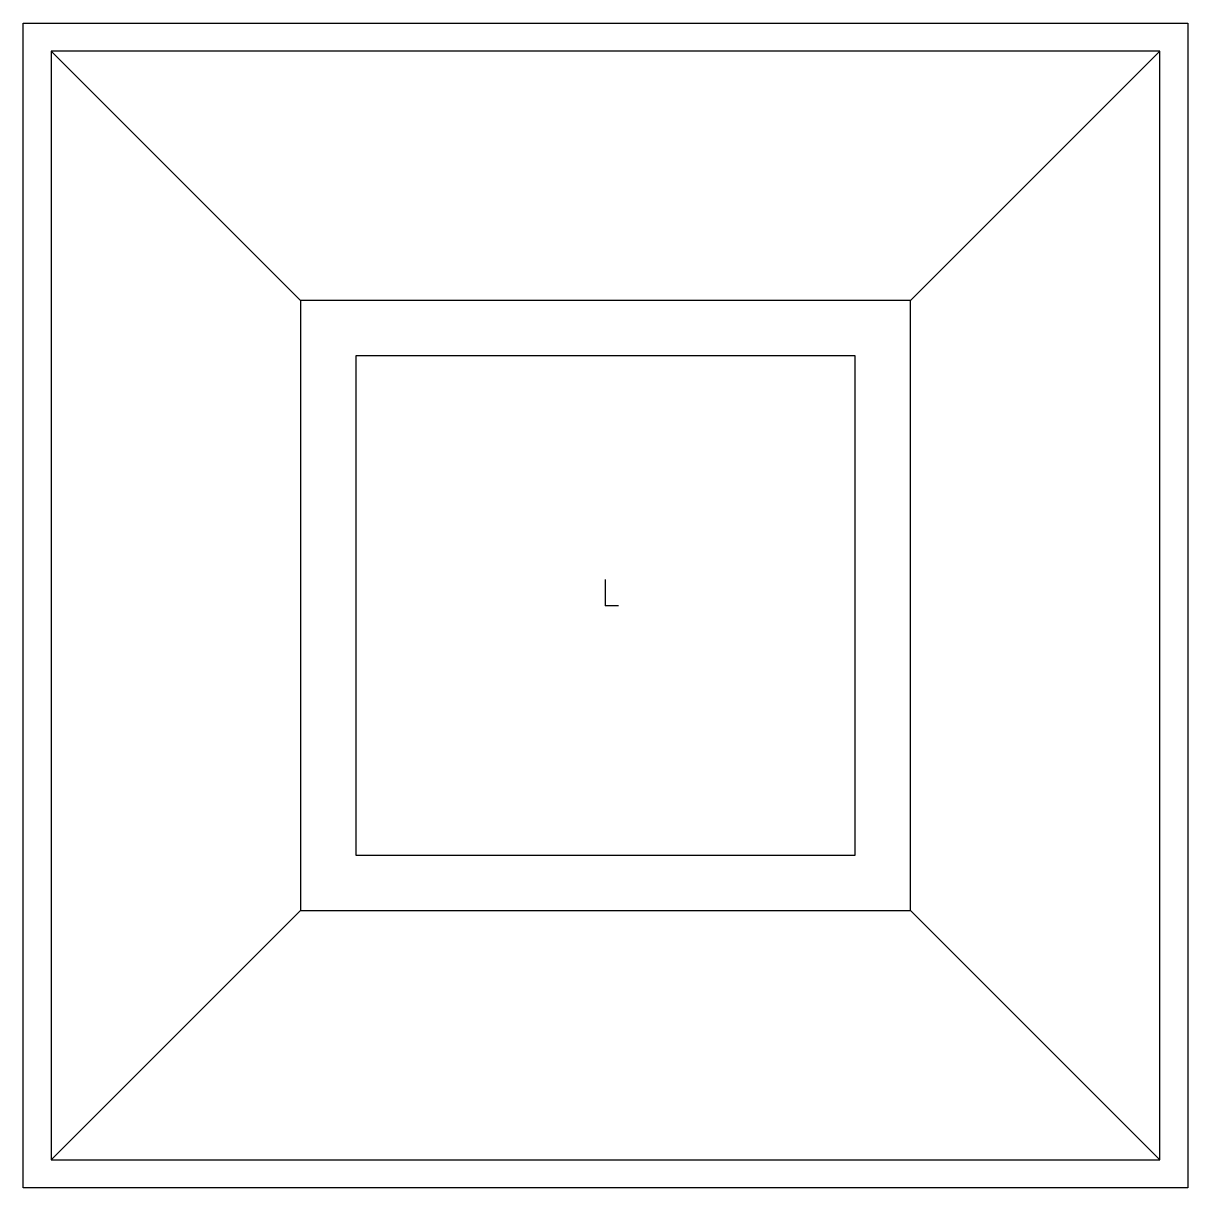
# Paper-space layout '_Front' of a CAD drawing. Header units: inches. Extents: x -10.5 to 10.5, y -10.5 to 10.5.
import ezdxf

# ---------------------------------------------------------------- set-up
doc = ezdxf.new("R2010")
doc.units = ezdxf.units.IN
doc.header["$MEASUREMENT"] = 0
doc.header["$PDSIZE"] = -1

psp = doc.layouts.new('_Front')

# ---------------------------------------------------------------- linework, layer by layer
at = {"color": 7, "linetype": 'Continuous', "lineweight": 25}
for p, q in [((-10.5, -10.5), (-10.5, 10.5)), ((-10.5, 10.5), (10.5, 10.5)), ((10.5, 10.5), (10.5, -10.5)), ((-10, 10), (-10, -10)), ((-5.5, 5.5), (-10, 10)), ((10, 10), (-10, 10)), ((5.5, 5.5), (10, 10)), ((10, -10), (10, 10)), ((5.5, 5.5), (-5.5, 5.5)), ((-5.5, 5.5), (-5.5, -5.5)), ((5.5, -5.5), (5.5, 5.5)), ((4.5, 4.5), (-4.5, 4.5)), ((-4.5, 4.5), (-4.5, -4.5)), ((4.5, -4.5), (4.5, 4.5)), ((-4.5, -4.5), (4.5, -4.5)), ((-5.5, -5.5), (-10, -10)), ((-5.5, -5.5), (5.5, -5.5)), ((5.5, -5.5), (10, -10)), ((-10, -10), (10, -10)), ((10.5, -10.5), (-10.5, -10.5))]:
    psp.add_line(p, q, dxfattribs=at)
at = {"color": 7, "linetype": 'Continuous'}
for q in [(0, 0.469), (0.235, 0)]:
    psp.add_line((0, 0), q, dxfattribs=at)
psp.add_point((0, 0), dxfattribs=at)

doc.saveas('drawing.dxf')
